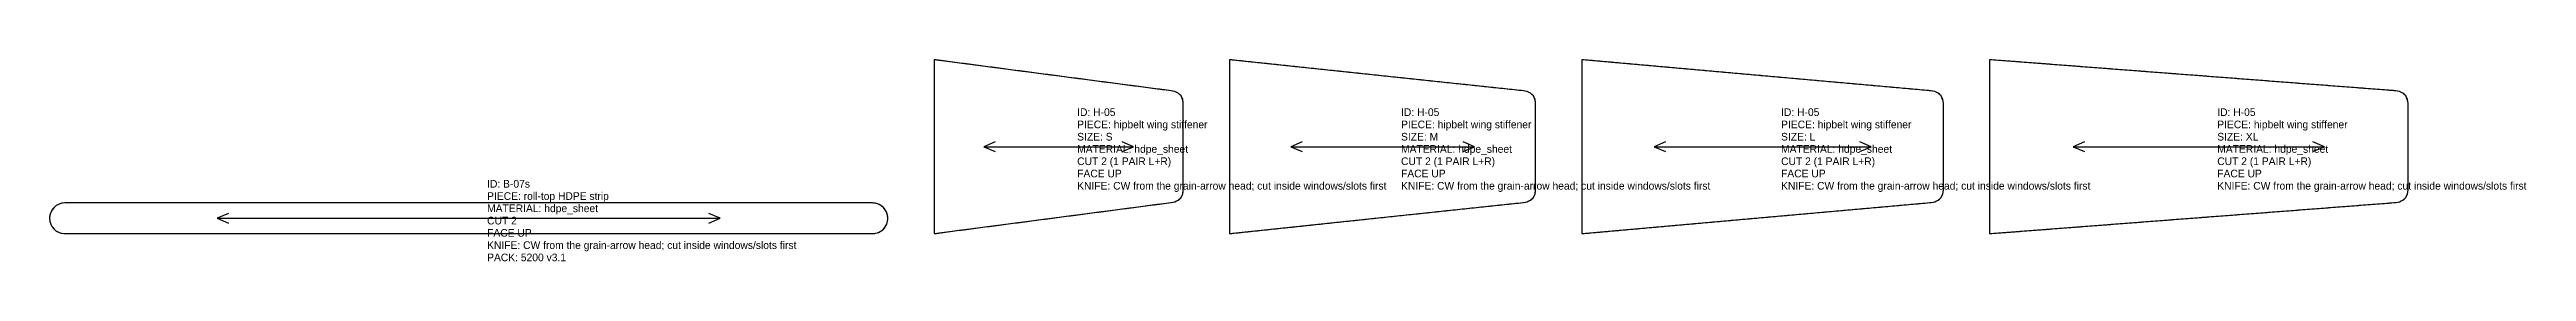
# Model space of a CAD drawing. Header units: millimetres. Extents: x 0 to 1610, y -18 to 113.
import ezdxf

# ---------------------------------------------------------------- set-up
doc = ezdxf.new("R2010")
doc.units = ezdxf.units.MM
doc.linetypes.add('DASHED', pattern=[1.524, 1.27, -0.254])
for name, color, linetype in [('CUT', 7, 'Continuous'), ('GRAIN', 5, 'Continuous'), ('SEW', 3, 'Continuous'), ('TEXT', 2, 'Continuous')]:
    doc.layers.add(name, color=color, linetype=linetype)

# ---------------------------------------------------------------- blocks, each defined once
blk = doc.blocks.new('B-07s_0')
at = {"layer": 'CUT'}
blk.add_lwpolyline([(2.9, 2.9), (4.4, 1.7), (6.2, 0.8), (8, 0.2), (10, 0), (534.9, 0), (536.8, 0.2), (538.7, 0.8), (540.4, 1.7), (542, 2.9), (543.2, 4.4), (544.1, 6.2), (544.7, 8), (544.9, 10), (544.7, 12), (544.1, 13.8), (543.2, 15.6), (542, 17.1), (540.4, 18.3), (538.7, 19.2), (536.8, 19.8), (534.9, 20), (10, 20), (8, 19.8), (6.2, 19.2), (4.4, 18.3), (2.9, 17.1), (1.7, 15.6), (0.8, 13.8), (0.2, 12), (0, 10), (0.2, 8), (0.8, 6.2), (1.7, 4.4)], close=True, dxfattribs=at)
at = {"layer": 'GRAIN'}
for points in [[(116.3, 13.1), (109, 10), (116.3, 6.9)], [(109, 10), (435.9, 10)], [(428.5, 6.9), (435.9, 10), (428.5, 13.1)]]:
    blk.add_lwpolyline(points, dxfattribs=at)
at = {"layer": 'SEW', "linetype": 'DASHED'}
blk.add_lwpolyline([(2.9, 2.9), (4.4, 1.7), (6.2, 0.8), (8, 0.2), (10, 0), (534.9, 0), (536.8, 0.2), (538.7, 0.8), (540.4, 1.7), (542, 2.9), (543.2, 4.4), (544.1, 6.2), (544.7, 8), (544.9, 10), (544.7, 12), (544.1, 13.8), (543.2, 15.6), (542, 17.1), (540.4, 18.3), (538.7, 19.2), (536.8, 19.8), (534.9, 20), (10, 20), (8, 19.8), (6.2, 19.2), (4.4, 18.3), (2.9, 17.1), (1.7, 15.6), (0.8, 13.8), (0.2, 12), (0, 10), (0.2, 8), (0.8, 6.2), (1.7, 4.4)], close=True, dxfattribs=at)
at = {"layer": 'TEXT'}
for s, p in [('ID: B-07s', (284.4, 30)), ('PIECE: roll-top HDPE strip', (284.4, 22)), ('MATERIAL: hdpe_sheet', (284.4, 14)), ('CUT 2', (284.4, 6)), ('FACE UP', (284.4, -2)), ('KNIFE: CW from the grain-arrow head; cut inside windows/slots first', (284.4, -10)), ('PACK: 5200 v3.1', (284.4, -18))]:
    blk.add_text(s, height=5, dxfattribs=at).set_placement(p)
blk = doc.blocks.new('H-05_S_1')
at = {"layer": 'CUT'}
blk.add_lwpolyline([(12, 126.7), (12, 13.3), (166, 33.6), (168.5, 34), (170.7, 35.2), (172.5, 36.9), (173.6, 39.2), (174, 41.6), (174, 98.4), (173.6, 100.8), (172.5, 103.1), (170.7, 104.8), (168.5, 106), (166, 106.4)], close=True, dxfattribs=at)
at = {"layer": 'GRAIN'}
for points in [[(51.8, 73.1), (44.4, 70), (51.8, 66.9)], [(44.4, 70), (141.6, 70)], [(134.2, 66.9), (141.6, 70), (134.2, 73.1)]]:
    blk.add_lwpolyline(points, dxfattribs=at)
at = {"layer": 'SEW', "linetype": 'DASHED'}
blk.add_lwpolyline([(12, 126.7), (12, 13.3), (166, 33.6), (168.5, 34), (170.7, 35.2), (172.5, 36.9), (173.6, 39.2), (174, 41.6), (174, 98.4), (173.6, 100.8), (172.5, 103.1), (170.7, 104.8), (168.5, 106), (166, 106.4)], close=True, dxfattribs=at)
at = {"layer": 'TEXT'}
for s, p in [('PIECE: hipbelt wing stiffener', (105, 82)), ('ID: H-05', (105, 90)), ('SIZE: S', (105, 74)), ('MATERIAL: hdpe_sheet', (105, 66)), ('CUT 2 (1 PAIR L+R)', (105, 58)), ('FACE UP', (105, 50)), ('KNIFE: CW from the grain-arrow head; cut inside windows/slots first', (105, 42))]:
    blk.add_text(s, height=5, dxfattribs=at).set_placement(p)
blk = doc.blocks.new('H-05_M_2')
at = {"layer": 'CUT'}
blk.add_lwpolyline([(12, 126.7), (12, 13.3), (203, 33.6), (205.5, 34), (207.7, 35.2), (209.5, 36.9), (210.6, 39.2), (211, 41.6), (211, 98.4), (210.6, 100.8), (209.5, 103.1), (207.7, 104.8), (205.5, 106), (203, 106.4)], close=True, dxfattribs=at)
at = {"layer": 'GRAIN'}
for points in [[(59.2, 73.1), (51.8, 70), (59.2, 66.9)], [(51.8, 70), (171.2, 70)], [(163.8, 66.9), (171.2, 70), (163.8, 73.1)]]:
    blk.add_lwpolyline(points, dxfattribs=at)
at = {"layer": 'SEW', "linetype": 'DASHED'}
blk.add_lwpolyline([(12, 126.7), (12, 13.3), (203, 33.6), (205.5, 34), (207.7, 35.2), (209.5, 36.9), (210.6, 39.2), (211, 41.6), (211, 98.4), (210.6, 100.8), (209.5, 103.1), (207.7, 104.8), (205.5, 106), (203, 106.4)], close=True, dxfattribs=at)
at = {"layer": 'TEXT'}
for s, p in [('PIECE: hipbelt wing stiffener', (123.5, 82)), ('ID: H-05', (123.5, 90)), ('SIZE: M', (123.5, 74)), ('MATERIAL: hdpe_sheet', (123.5, 66)), ('CUT 2 (1 PAIR L+R)', (123.5, 58)), ('FACE UP', (123.5, 50)), ('KNIFE: CW from the grain-arrow head; cut inside windows/slots first', (123.5, 42))]:
    blk.add_text(s, height=5, dxfattribs=at).set_placement(p)
blk = doc.blocks.new('H-05_L_3')
at = {"layer": 'CUT'}
blk.add_lwpolyline([(12, 126.7), (12, 13.3), (239, 33.6), (241.5, 34), (243.7, 35.2), (245.5, 36.9), (246.6, 39.2), (247, 41.6), (247, 98.4), (246.6, 100.8), (245.5, 103.1), (243.7, 104.8), (241.5, 106), (239, 106.4)], close=True, dxfattribs=at)
at = {"layer": 'GRAIN'}
for points in [[(66.4, 73.1), (59, 70), (66.4, 66.9)], [(59, 70), (200, 70)], [(192.6, 66.9), (200, 70), (192.6, 73.1)]]:
    blk.add_lwpolyline(points, dxfattribs=at)
at = {"layer": 'SEW', "linetype": 'DASHED'}
blk.add_lwpolyline([(12, 126.7), (12, 13.3), (239, 33.6), (241.5, 34), (243.7, 35.2), (245.5, 36.9), (246.6, 39.2), (247, 41.6), (247, 98.4), (246.6, 100.8), (245.5, 103.1), (243.7, 104.8), (241.5, 106), (239, 106.4)], close=True, dxfattribs=at)
at = {"layer": 'TEXT'}
for s, p in [('PIECE: hipbelt wing stiffener', (141.5, 82)), ('ID: H-05', (141.5, 90)), ('SIZE: L', (141.5, 74)), ('MATERIAL: hdpe_sheet', (141.5, 66)), ('CUT 2 (1 PAIR L+R)', (141.5, 58)), ('FACE UP', (141.5, 50)), ('KNIFE: CW from the grain-arrow head; cut inside windows/slots first', (141.5, 42))]:
    blk.add_text(s, height=5, dxfattribs=at).set_placement(p)
blk = doc.blocks.new('H-05_XL_4')
at = {"layer": 'CUT'}
blk.add_lwpolyline([(12, 126.7), (12, 13.3), (276, 33.6), (278.5, 34), (280.7, 35.2), (282.5, 36.9), (283.6, 39.2), (284, 41.6), (284, 98.4), (283.6, 100.8), (282.5, 103.1), (280.7, 104.8), (278.5, 106), (276, 106.4)], close=True, dxfattribs=at)
at = {"layer": 'GRAIN'}
for points in [[(73.8, 73.1), (66.4, 70), (73.8, 66.9)], [(66.4, 70), (229.6, 70)], [(222.2, 66.9), (229.6, 70), (222.2, 73.1)]]:
    blk.add_lwpolyline(points, dxfattribs=at)
at = {"layer": 'SEW', "linetype": 'DASHED'}
blk.add_lwpolyline([(12, 126.7), (12, 13.3), (276, 33.6), (278.5, 34), (280.7, 35.2), (282.5, 36.9), (283.6, 39.2), (284, 41.6), (284, 98.4), (283.6, 100.8), (282.5, 103.1), (280.7, 104.8), (278.5, 106), (276, 106.4)], close=True, dxfattribs=at)
at = {"layer": 'TEXT'}
for s, p in [('PIECE: hipbelt wing stiffener', (160, 82)), ('ID: H-05', (160, 90)), ('SIZE: XL', (160, 74)), ('MATERIAL: hdpe_sheet', (160, 66)), ('CUT 2 (1 PAIR L+R)', (160, 58)), ('FACE UP', (160, 50)), ('KNIFE: CW from the grain-arrow head; cut inside windows/slots first', (160, 42))]:
    blk.add_text(s, height=5, dxfattribs=at).set_placement(p)

msp = doc.modelspace()

# ---------------------------------------------------------------- block references
at = {"layer": 'CUT'}
for name, p in [('H-05_S_1', (562.9, -13.3)), ('H-05_M_2', (754.9, -13.3)), ('H-05_L_3', (983.9, -13.3)), ('H-05_XL_4', (1248.9, -13.3)), ('B-07s_0', (0, 0))]:
    msp.add_blockref(name, p, dxfattribs=at)

doc.saveas('drawing.dxf')
